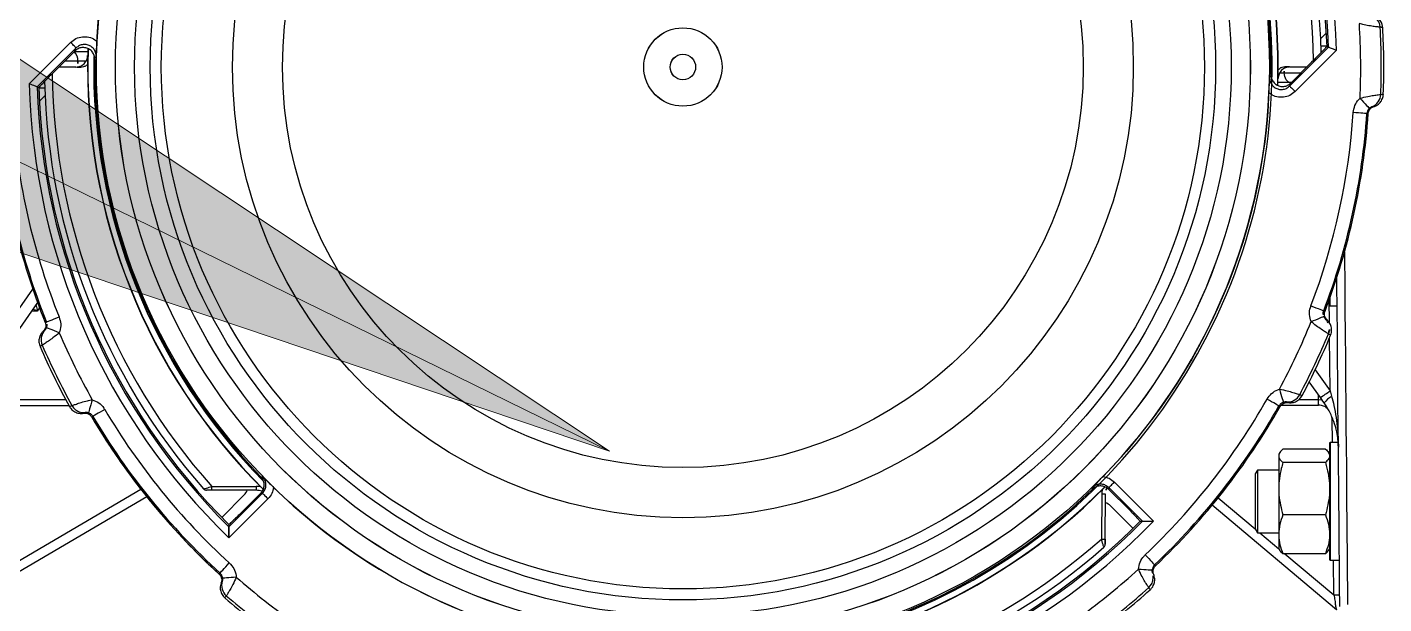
# Model space of a CAD drawing. Header units: millimetres. Extents: x 441156 to 441876, y 4514765 to 4515211.
# Drawn here: x 441241.0369 to 441241.4895, y 4514794.6014 to 4514794.7937 of the extents above; entities that cross this region are included whole.
import ezdxf

# ---------------------------------------------------------------- set-up
doc = ezdxf.new("R2010")
doc.units = ezdxf.units.MM
doc.layers.add('-LYNKA_PISCINA', color=7, linetype='Continuous', lineweight=18)
doc.layers.add('G-ANNO-TEXT', color=7, linetype='Continuous', lineweight=9)
doc.layers.add('05 ESQUEMAS HIDRAULICOS nuevos_dwg _6_', color=7, linetype='Continuous', lineweight=18, true_color=0x767676)

# ---------------------------------------------------------------- blocks, each defined once
blk = doc.blocks.new('05 ESQUEMAS HIDRAULICOS nuevos_dwg_A$C47CE04E0-1107655-01_ARQ_CUARTO DEPURADORA')
at = {"layer": '-LYNKA_PISCINA', "lineweight": 25}
for p, q in [((40.658, 66.464), (40.513, 66.319)), ((8.176, 65.472), (8.705, 66.001)), ((40.524, 65.991), (40.557, 65.991)), ((8.732, 65.591), (8.295, 65.591)), ((8.782, 65.743), (8.447, 65.743)), ((39.726, 65.591), (40.163, 65.591)), ((40.282, 65.711), (39.753, 65.181)), ((7.934, 65.191), (7.901, 65.191)), ((39.47, 65.438), (39.583, 65.439)), ((7.938, 65.051), (7.785, 65.051)), ((7.799, 64.718), (7.945, 64.864)), ((40.735, 59.063), (40.73, 59.649)), ((40.749, 59.702), (40.749, 59.499)), ((40.632, 55.838), (39.546, 55.838)), ((40.749, 56.005), (40.749, 53.005)), ((40.632, 55.497), (39.546, 55.497)), ((40.739, 55.705), (40.716, 55.744)), ((10.541, 54.626), (5.681, 51.78)), ((12.455, 54.1), (13.028, 54.673)), ((35.72, 53.817), (35.147, 54.39)), ((40.911, 51.741), (37.737, 54.405)), ((37.894, 54.597), (38.839, 53.804)), ((40.632, 54.163), (39.546, 54.163)), ((38.958, 53.705), (39.443, 53.297)), ((40.632, 53.171), (39.546, 53.171)), ((40.716, 53.265), (40.739, 53.305))]:
    blk.add_line(p, q, dxfattribs=at)
at = {"layer": '-LYNKA_PISCINA', "lineweight": 25, "flags": 128}
for points in [[(41.119, 60.866), (41.12, 60.717), (41.126, 60.056), (41.131, 59.408), (41.137, 58.776), (41.142, 58.161), (41.147, 57.564), (41.152, 56.987), (41.157, 56.431), (41.161, 55.899), (41.166, 55.39), (41.17, 54.907), (41.174, 54.45), (41.178, 54.021), (41.181, 53.621), (41.184, 53.25), (41.187, 52.911), (41.19, 52.602), (41.192, 52.326), (41.194, 52.083), (41.196, 51.874)], [(7.785, 65.068), (7.743, 65.084), (8.738, 66.079), (8.735, 66.082), (8.726, 66.091), (8.713, 66.104), (8.695, 66.122), (8.674, 66.143), (8.65, 66.167), (8.624, 66.193), (8.597, 66.22), (7.541, 65.164)], [(40.673, 66.115), (40.715, 66.098), (39.72, 65.104), (39.723, 65.1), (39.732, 65.091), (39.745, 65.078), (39.763, 65.06), (39.784, 65.039), (39.808, 65.015), (39.834, 64.989), (39.861, 64.962), (40.917, 66.018)], [(39.763, 65.191), (39.744, 65.191), (39.713, 65.196), (39.683, 65.21), (39.655, 65.233), (39.631, 65.264), (39.611, 65.301), (39.596, 65.344), (39.587, 65.391), (39.583, 65.439), (40.01, 65.439)], [(41.516, 64.789), (41.562, 64.74), (41.607, 64.692), (41.648, 64.648), (41.684, 64.609), (41.714, 64.578), (41.736, 64.554), (41.75, 64.539), (41.755, 64.534)], [(41.727, 64.4), (41.725, 64.4), (41.711, 64.4), (41.692, 64.402), (41.685, 64.402), (41.665, 64.403), (41.632, 64.406), (41.589, 64.409), (41.536, 64.412), (41.476, 64.416), (41.411, 64.421), (41.343, 64.425)], [(5.831, 60.042), (5.808, 57.324), (7.63, 59.927)], [(40.998, 51.827), (40.997, 51.988), (40.995, 52.184), (40.993, 52.414), (40.991, 52.678), (40.988, 52.976), (40.985, 53.305), (40.982, 53.666), (40.979, 54.058), (40.975, 54.48), (40.971, 54.929), (40.967, 55.407), (40.963, 55.91), (40.958, 56.438), (40.953, 56.99), (40.948, 57.564), (40.943, 58.158), (40.938, 58.772), (40.932, 59.403), (40.926, 60.05), (40.925, 60.222)], [(7.753, 59.581), (6.053, 57.154), (6.021, 57.108), (5.989, 57.062), (5.957, 57.016)], [(40.739, 59.674), (40.739, 59.509), (40.749, 59.499), (40.931, 59.499)], [(7.802, 59.448), (7.744, 59.367), (7.603, 59.367)], [(40.263, 59.495), (40.326, 59.471), (40.387, 59.448), (40.444, 59.426), (40.493, 59.407), (40.534, 59.392), (40.564, 59.38), (40.583, 59.373), (40.59, 59.371), (40.593, 59.37), (40.606, 59.364), (40.622, 59.358)], [(7.947, 59.073), (7.949, 59.074), (7.961, 59.079), (7.979, 59.086), (7.986, 59.089), (8.004, 59.096), (8.035, 59.108), (8.075, 59.125), (8.124, 59.144), (8.18, 59.167), (8.241, 59.191), (8.304, 59.216)], [(8.306, 58.813), (8.243, 58.838), (8.182, 58.861), (8.125, 58.883), (8.076, 58.902), (8.035, 58.918), (8.005, 58.93), (7.986, 58.937), (7.98, 58.939)], [(40.268, 59.092), (40.331, 59.118), (40.391, 59.142), (40.447, 59.165), (40.496, 59.185), (40.536, 59.202), (40.567, 59.214), (40.585, 59.221), (40.592, 59.224)], [(40.372, 57.865), (40.75, 57.324), (40.738, 58.683)], [(40.601, 57.016), (40.569, 57.062), (40.537, 57.108), (40.504, 57.154), (40.221, 57.559)], [(6.102, 57.225), (6.102, 57.166), (6.101, 57.109), (8.47, 57.109)], [(39.456, 57.368), (39.476, 57.303), (39.496, 57.241), (39.514, 57.183), (39.53, 57.133), (39.543, 57.091), (39.553, 57.06), (39.559, 57.041), (39.561, 57.034)], [(39.96, 57.109), (40.456, 57.109), (40.456, 57.166), (40.455, 57.225)], [(6.015, 57.099), (6.101, 57.109), (6.101, 56.96), (8.551, 56.96)], [(9.148, 57.104), (9.128, 57.039), (9.11, 56.976), (9.093, 56.918), (9.078, 56.867), (9.066, 56.825), (9.057, 56.794), (9.051, 56.775), (9.049, 56.768)], [(9.466, 56.856), (9.407, 56.822), (9.351, 56.788), (9.299, 56.758), (9.254, 56.731), (9.216, 56.709), (9.188, 56.692), (9.171, 56.682), (9.164, 56.678), (9.162, 56.677), (9.15, 56.67), (9.135, 56.661)], [(39.477, 56.926), (39.475, 56.926), (39.463, 56.933), (39.447, 56.942), (39.44, 56.946), (39.423, 56.956), (39.394, 56.972), (39.357, 56.993), (39.311, 57.02), (39.258, 57.049), (39.201, 57.082), (39.142, 57.115)], [(39.505, 56.96), (40.456, 56.96), (40.456, 57.109), (40.543, 57.099)], [(5.76, 56.663), (5.751, 56.612), (5.712, 52.085), (10.386, 54.822)], [(40.812, 56.005), (40.806, 56.612), (40.8, 56.646)], [(40.95, 56.005), (40.749, 56.005), (40.739, 55.995), (40.739, 53.015), (40.749, 53.005), (40.988, 53.005)], [(39.462, 55.744), (39.439, 55.705), (39.439, 55.668), (39.439, 54.83), (39.439, 53.667), (39.439, 53.305), (39.462, 53.265)], [(13.453, 55.138), (13.482, 55.138), (13.497, 55.138)], [(39.439, 55.305), (38.897, 55.305), (38.839, 55.205), (38.839, 53.805), (38.897, 53.705), (39.439, 53.705)], [(38.897, 55.305), (38.897, 54.928), (38.897, 53.705)], [(34.682, 54.815), (34.682, 54.844), (34.682, 54.859)], [(34.932, 54.798), (34.924, 54.745), (34.921, 54.689), (34.911, 53.545), (34.93, 53.545), (34.949, 53.545), (34.966, 53.545), (34.982, 53.545), (34.994, 53.544), (35.003, 53.544), (35.009, 53.544), (35.011, 53.544), (35.021, 54.688), (35.019, 54.688), (35.013, 54.688), (35.004, 54.688), (34.992, 54.688), (34.976, 54.688), (34.959, 54.688), (34.94, 54.688), (34.921, 54.689)], [(35.903, 53.998), (35.961, 53.998), (35.103, 54.856), (35.107, 54.86), (35.115, 54.868), (35.129, 54.882), (35.146, 54.899), (35.167, 54.921), (35.191, 54.945), (35.217, 54.971), (35.244, 54.998), (36.242, 54)], [(35.103, 54.856), (35.103, 54.839), (35.103, 54.812), (35.628, 54.287)], [(12.636, 53.917), (12.636, 53.859), (13.494, 54.717), (13.497, 54.713), (13.506, 54.705), (13.519, 54.691), (13.537, 54.674), (13.558, 54.653), (13.582, 54.629), (13.608, 54.603), (13.635, 54.576), (12.638, 53.578)], [(13.494, 54.717), (13.477, 54.717), (13.449, 54.717), (12.924, 54.192)], [(36.03, 53.142), (36.077, 53.093), (36.122, 53.045), (36.163, 53.001), (36.199, 52.963), (36.229, 52.931), (36.252, 52.908), (36.266, 52.893), (36.271, 52.888), (36.273, 52.886), (36.282, 52.875), (36.294, 52.863)], [(39.594, 53.171), (40.846, 52.12), (40.838, 53.005)], [(12.388, 52.654), (12.389, 52.655), (12.398, 52.666), (12.411, 52.68), (12.415, 52.685), (12.429, 52.7), (12.451, 52.724), (12.481, 52.756), (12.516, 52.795), (12.557, 52.84), (12.601, 52.888), (12.647, 52.938)], [(35.859, 52.777), (35.927, 52.772), (35.993, 52.768), (36.053, 52.765), (36.106, 52.761), (36.149, 52.759), (36.182, 52.757), (36.202, 52.756), (36.209, 52.755)], [(12.824, 52.576), (12.756, 52.57), (12.691, 52.565), (12.631, 52.56), (12.578, 52.556), (12.534, 52.553), (12.502, 52.55), (12.482, 52.549), (12.475, 52.548)]]:
    blk.add_lwpolyline(points, dxfattribs=at)
blk.add_lwpolyline([(13.329, 54.891), (13.329, 54.791), (12.199, 54.791), (12.199, 54.891)], close=True, dxfattribs=at)
at = {"layer": '-LYNKA_PISCINA', "lineweight": 25}
for radius in [14.974, 14.488, 14.487, 14, 14, 13.6, 13.6, 13.316, 11.5, 10.222, 1, 0.999, 0.326, 0.325]:
    blk.add_circle((24.229, 65.591), radius, dxfattribs=at)
for centre, radius, start, end in [((24.229, 65.591), 16.693, 1.4649, 46.0242), ((24.229, 65.591), 16.493, 1.7622, 45.3422), ((24.229, 65.591), 16.453, 1.8237, 45.2007), ((24.229, 65.591), 15.193, 358.2653, 45.1276), ((24.229, 65.591), 15.2, 358.2559, 45.1492), ((24.229, 65.591), 16.1, 0.5679, 41.6514), ((24.229, 65.591), 16.3, 1.258, 41.3375), ((24.229, 65.591), 14.975, 135.74, 177.4682), ((24.229, 65.591), 15.043, 270, 44.6172), ((24.229, 65.591), 15.013, 359.2592, 44.1282), ((41.681, 66.586), 0.35, 3.2574, 50.1442), ((24.229, 65.591), 17.306, 357.3445, 3.6555), ((24.229, 65.591), 17.83, 357.7377, 3.2623), ((24.229, 65.591), 17.896, 357.7781, 3.2219), ((8.529, 65.769), 0.255, 354.2355, 53.9806), ((24.229, 65.591), 15.2, 178.2542, 225.1431), ((24.229, 65.591), 15.193, 178.2665, 225.133), ((24.229, 65.591), 15.043, 178.959, 224.6172), ((24.229, 65.591), 15.013, 179.2592, 224.1282), ((24.229, 65.591), 16.693, 181.4649, 226.0242), ((24.229, 65.591), 16.3, 181.258, 221.3375), ((24.229, 65.591), 16.1, 180.5679, 221.6514), ((24.229, 65.591), 16.493, 181.7622, 225.3422), ((24.229, 65.591), 16.453, 181.8237, 225.2007), ((24.229, 65.591), 14.975, 315.74, 357.4682), ((41.696, 64.901), 0.35, 291.0454, 357.744), ((41.965, 62.272), 2.307, 92.4432, 93.5645), ((24.229, 65.591), 17.538, 184.896, 201.8183), ((24.229, 65.591), 17.504, 184.8973, 201.817), ((24.229, 65.591), 17.154, 184.8973, 201.817), ((24.229, 65.591), 17.154, 339.183, 356.1027), ((24.229, 65.591), 17.504, 339.183, 356.1027), ((24.229, 65.591), 17.538, 339.1817, 356.104), ((24.229, 65.591), 17.306, 331.6302, 337.9412), ((41.712, 61.161), 2.273, 241.7133, 242.8514), ((40.384, 58.915), 0.35, 24.4308, 44.2427), ((40.384, 58.915), 0.35, 337.5414, 24.4318), ((8.192, 58.634), 0.35, 136.7594, 203.4582), ((6.81, 60.884), 2.304, 298.157, 299.2797), ((24.229, 65.591), 17.306, 203.0588, 209.3698), ((24.229, 65.591), 17.83, 332.0234, 337.5481), ((24.229, 65.591), 17.896, 332.0639, 337.5076), ((24.229, 65.591), 17.896, 203.4924, 208.9361), ((24.229, 65.591), 17.83, 203.4519, 208.9766), ((39.667, 57.391), 0.35, 265.3309, 332.0295), ((34.712, 65.818), 10.422, 303.768, 305.4091), ((41.088, 56.663), 0.602, 119.7388, 144.0255), ((8.937, 57.123), 0.35, 208.9718, 255.8585), ((24.229, 65.591), 17.154, 210.6116, 227.5313), ((24.229, 65.591), 17.154, 313.4687, 330.3884), ((24.229, 65.591), 17.504, 313.4687, 330.3884), ((24.229, 65.591), 17.538, 313.4675, 330.3897), ((38.769, 54.908), 2.304, 66.728, 67.8507), ((8.937, 57.123), 0.35, 255.8597, 275.6716), ((9.863, 54.687), 2.27, 113.1404, 114.2803), ((24.229, 65.591), 17.538, 210.6103, 225), ((24.229, 65.591), 17.538, 210.6103, 227.5325), ((24.229, 65.591), 17.504, 210.6116, 227.5313), ((12.065, 54.891), 0.1, 221.3375, 270), ((12.781, 54.921), 0.35, 315, 338.2802), ((13.329, 54.291), 0.6, 78.9807, 90), ((13.329, 54.291), 0.5, 72.1279, 90), ((24.229, 65.591), 14.975, 225.74, 267.4682), ((24.229, 65.591), 15.193, 268.2461, 315.1115), ((24.229, 65.591), 15.013, 269.2592, 314.1282), ((24.229, 65.591), 15.2, 270, 315.1347), ((35.521, 54.683), 0.5, 160.6587, 179.5), ((34.899, 54.143), 0.35, 45, 70.0296), ((24.229, 65.591), 16.693, 271.4649, 316.0242), ((24.229, 65.591), 16.493, 271.7622, 315.3422), ((24.229, 65.591), 16.453, 271.8237, 315.2007), ((24.229, 65.591), 16.1, 270.5838, 311.5653), ((34.91, 53.411), 0.1, 311.2469, 359.5), ((24.229, 65.591), 17.538, 225, 227.5325), ((24.229, 65.591), 16.3, 271.2691, 311.2469), ((24.229, 65.591), 17.306, 305.9159, 312.2269), ((38.07, 54.023), 2.287, 216.0015, 217.1326), ((35.888, 52.567), 0.35, 358.7178, 18.5287), ((10.552, 53.811), 2.336, 323.8787, 324.9864), ((12.799, 52.365), 0.35, 162.4737, 229.1724), ((24.229, 65.591), 17.306, 228.7731, 235.0841), ((24.229, 65.591), 17.83, 306.3091, 311.8338), ((35.888, 52.567), 0.35, 311.8288, 358.7156), ((24.229, 65.591), 17.896, 229.2067, 234.6504), ((24.229, 65.591), 17.83, 229.1662, 234.6909), ((24.229, 65.591), 17.896, 306.3496, 311.7933)]:
    blk.add_arc(centre, radius, start, end, dxfattribs=at)
for centre, major_axis, ratio, start_param, end_param in [((23.798, 65.585), (15.015, 0.204), 0.999973, 3.117491, 3.127627), ((24.66, 65.597), (14.923, 0.203), 0.999973, 6.25902, 6.26647), ((40.75, 57.327), (-0.206, 0.726), 0.00092, 1.574218, 1.766303)]:
    blk.add_ellipse(centre, major_axis=major_axis, ratio=ratio, start_param=start_param, end_param=end_param, dxfattribs=at)
for points, knots in [([(42.097, 66.597), (42.094, 66.622), (42.086, 66.686), (42.039, 66.781), (41.956, 66.869), (41.883, 66.898), (41.846, 66.913)], [0, 0, 0, 0, 0.176968, 0.451307, 0.725659, 1, 1, 1, 1]), ([(42.03, 66.606), (42.024, 66.606), (42.01, 66.607), (41.918, 66.616), (41.785, 66.634), (41.637, 66.66), (41.54, 66.684), (41.499, 66.695)], [0, 0, 0, 0, 0.211641, 0.423272, 0.635141, 0.848504, 1, 1, 1, 1]), ([(42.097, 66.597), (42.087, 66.598), (42.07, 66.6), (42.047, 66.603), (42.036, 66.605), (42.03, 66.606)], [0, 0, 0, 0, 0.473733, 0.764643, 1, 1, 1, 1]), ([(8.597, 66.22), (8.641, 66.256), (8.728, 66.328), (8.896, 66.373), (9.066, 66.364), (9.191, 66.312), (9.252, 66.265), (9.269, 66.253)], [0, 0, 0, 0, 0.229331, 0.4586899, 0.6873425, 0.9151581, 1, 1, 1, 1]), ([(9.25, 65.861), (9.25, 65.863), (9.25, 65.898), (9.239, 65.967), (9.19, 66.057), (9.115, 66.126), (9.02, 66.166), (8.918, 66.172), (8.817, 66.144), (8.764, 66.101), (8.738, 66.079)], [0, 0, 0, 0, 0.005702, 0.148229, 0.289901, 0.43109, 0.572378, 0.714307, 0.856984, 1, 1, 1, 1]), ([(9.269, 66.253), (9.267, 66.219), (9.263, 66.127), (9.256, 65.994), (9.252, 65.905), (9.25, 65.862), (9.25, 65.861)], [0, 0, 0, 0, 0.227363, 0.620168, 0.997546, 1, 1, 1, 1]), ([(9.217, 65.785), (9.214, 65.819), (9.208, 65.887), (9.158, 65.978), (9.082, 66.047), (8.988, 66.087), (8.886, 66.093), (8.785, 66.067), (8.732, 66.023), (8.705, 66.001)], [0, 0, 0, 0, 0.142918, 0.2858535, 0.4283541, 0.5703406, 0.712118, 0.8540783, 1, 1, 1, 1]), ([(8.705, 66.001), (8.713, 66.019), (8.724, 66.045), (8.735, 66.071), (8.738, 66.079)], [0, 0, 0, 0, 0.682321, 1, 1, 1, 1]), ([(8.708, 65.991), (8.719, 65.991), (8.799, 65.991), (8.916, 65.991), (9.019, 65.991), (9.039, 65.991)], [0, 0, 0, 0, 0.118184, 0.832603, 1, 1, 1, 1]), ([(8.732, 65.591), (8.771, 65.596), (8.847, 65.604), (8.946, 65.671), (9.003, 65.753), (9.027, 65.828), (9.03, 65.866), (9.032, 65.885)], [0, 0, 0, 0, 0.255035, 0.507264, 0.75496, 0.880695, 1, 1, 1, 1]), ([(9.25, 65.861), (9.245, 65.85), (9.234, 65.825), (9.223, 65.799), (9.217, 65.785)], [0, 0, 0, 0, 0.445967, 1, 1, 1, 1]), ([(40.674, 66.122), (40.673, 66.12), (40.67, 66.114), (40.638, 66.078), (40.568, 66.003), (40.447, 65.877), (40.343, 65.772), (40.282, 65.711)], [0, 0, 0, 0, 0.085888, 0.232975, 0.416331, 0.661322, 1, 1, 1, 1]), ([(40.509, 66.132), (40.522, 66.132), (40.583, 66.132), (40.633, 66.132), (40.672, 66.133)], [0, 0, 0, 0, 0.218586, 1, 1, 1, 1]), ([(40.715, 66.098), (40.717, 66.097), (40.723, 66.095), (40.756, 66.082), (40.803, 66.063), (40.859, 66.041), (40.899, 66.025), (40.916, 66.018), (40.917, 66.018)], [0, 0, 0, 0, 0.198142, 0.396014, 0.601355, 0.823078, 0.99672, 1, 1, 1, 1]), ([(7.784, 65.06), (7.785, 65.062), (7.788, 65.068), (7.819, 65.104), (7.889, 65.18), (8.011, 65.306), (8.115, 65.411), (8.176, 65.472)], [0, 0, 0, 0, 0.085888, 0.232975, 0.416331, 0.661323, 1, 1, 1, 1]), ([(9.028, 65.66), (9.016, 65.649), (8.986, 65.621), (8.928, 65.594), (8.861, 65.577), (8.794, 65.576), (8.752, 65.586), (8.732, 65.591)], [0, 0, 0, 0, 0.155428, 0.379856, 0.596233, 0.80316, 1, 1, 1, 1]), ([(8.989, 65.746), (8.945, 65.745), (8.87, 65.745), (8.808, 65.744), (8.782, 65.743)], [0, 0, 0, 0, 0.578808, 1, 1, 1, 1]), ([(39.42, 65.514), (39.435, 65.528), (39.468, 65.559), (39.53, 65.589), (39.597, 65.605), (39.664, 65.607), (39.706, 65.596), (39.726, 65.591)], [0, 0, 0, 0, 0.189175, 0.404637, 0.612371, 0.811023, 1, 1, 1, 1]), ([(39.726, 65.591), (39.687, 65.587), (39.61, 65.578), (39.511, 65.511), (39.455, 65.429), (39.43, 65.355), (39.427, 65.316), (39.426, 65.297)], [0, 0, 0, 0, 0.255031, 0.507262, 0.754961, 0.880695, 1, 1, 1, 1]), ([(7.743, 65.084), (7.74, 65.085), (7.735, 65.087), (7.702, 65.1), (7.654, 65.119), (7.598, 65.142), (7.559, 65.157), (7.541, 65.164), (7.541, 65.164)], [0, 0, 0, 0, 0.1981427, 0.396014, 0.6013566, 0.8230779, 0.9967169, 1, 1, 1, 1]), ([(39.189, 64.93), (39.191, 64.963), (39.195, 65.055), (39.202, 65.188), (39.206, 65.277), (39.208, 65.321), (39.208, 65.321)], [0, 0, 0, 0, 0.227363, 0.620168, 0.997545, 1, 1, 1, 1]), ([(39.208, 65.321), (39.213, 65.332), (39.224, 65.358), (39.235, 65.383), (39.241, 65.397)], [0, 0, 0, 0, 0.445967, 1, 1, 1, 1]), ([(39.208, 65.321), (39.208, 65.32), (39.207, 65.285), (39.219, 65.215), (39.267, 65.125), (39.343, 65.056), (39.438, 65.016), (39.54, 65.011), (39.641, 65.038), (39.693, 65.082), (39.72, 65.104)], [0, 0, 0, 0, 0.005702, 0.148229, 0.2899, 0.431089, 0.572378, 0.714307, 0.856982, 1, 1, 1, 1]), ([(39.241, 65.397), (39.244, 65.363), (39.249, 65.295), (39.3, 65.205), (39.376, 65.135), (39.47, 65.095), (39.572, 65.089), (39.673, 65.116), (39.726, 65.159), (39.753, 65.181)], [0, 0, 0, 0, 0.142918, 0.285853, 0.428356, 0.570343, 0.712118, 0.854077, 1, 1, 1, 1]), ([(39.744, 65.191), (39.675, 65.191), (39.576, 65.191), (39.456, 65.191), (39.419, 65.191)], [0, 0, 0, 0, 0.696315, 1, 1, 1, 1]), ([(39.753, 65.181), (39.745, 65.164), (39.734, 65.138), (39.723, 65.112), (39.72, 65.104)], [0, 0, 0, 0, 0.682321, 1, 1, 1, 1]), ([(39.861, 64.962), (39.817, 64.926), (39.73, 64.854), (39.562, 64.809), (39.392, 64.819), (39.266, 64.87), (39.206, 64.917), (39.189, 64.93)], [0, 0, 0, 0, 0.229331, 0.458691, 0.687341, 0.915157, 1, 1, 1, 1]), ([(41.343, 64.425), (41.353, 64.487), (41.374, 64.609), (41.452, 64.727), (41.506, 64.78), (41.516, 64.789)], [0, 0, 0, 0, 0.449406, 0.89881, 1, 1, 1, 1]), ([(41.516, 64.789), (41.584, 64.807), (41.708, 64.839), (41.869, 64.866), (41.982, 64.881), (42.037, 64.887), (42.043, 64.887), (42.045, 64.887)], [0, 0, 0, 0, 0.25541, 0.459958, 0.680688, 0.886849, 1, 1, 1, 1]), ([(41.867, 64.577), (41.89, 64.586), (41.951, 64.609), (42.031, 64.678), (42.096, 64.78), (42.107, 64.858), (42.112, 64.897)], [0, 0, 0, 0, 0.177144, 0.451433, 0.725713, 1, 1, 1, 1]), ([(42.045, 64.887), (42.052, 64.888), (42.074, 64.892), (42.096, 64.895), (42.112, 64.897)], [0, 0, 0, 0, 0.292748, 1, 1, 1, 1]), ([(41.755, 64.534), (41.751, 64.53), (41.732, 64.511), (41.703, 64.468), (41.696, 64.424), (41.692, 64.402)], [0, 0, 0, 0, 0.101202, 0.550614, 1, 1, 1, 1]), ([(41.727, 64.4), (41.73, 64.422), (41.738, 64.466), (41.776, 64.524), (41.822, 64.56), (41.855, 64.572), (41.867, 64.577)], [0, 0, 0, 0, 0.28097, 0.561946, 0.84294, 1, 1, 1, 1]), ([(41.821, 64.575), (41.821, 64.574), (41.82, 64.574), (41.814, 64.572), (41.801, 64.566), (41.785, 64.557), (41.77, 64.546), (41.761, 64.539), (41.756, 64.535), (41.755, 64.534)], [0, 0, 0, 0, 0.151142, 0.413313, 0.653789, 0.827406, 0.905787, 0.984717, 1, 1, 1, 1]), ([(7.744, 59.367), (7.744, 59.368), (7.729, 59.374), (7.69, 59.39), (7.652, 59.399), (7.629, 59.405)], [0, 0, 0, 0, 0.010529, 0.397574, 1, 1, 1, 1]), ([(7.705, 59.513), (7.708, 59.513), (7.714, 59.511), (7.725, 59.469), (7.736, 59.419), (7.742, 59.38), (7.744, 59.368), (7.744, 59.367)], [0, 0, 0, 0, 0.238833, 0.51234, 0.849055, 0.995928, 1, 1, 1, 1]), ([(40.268, 59.092), (40.25, 59.151), (40.215, 59.27), (40.233, 59.411), (40.258, 59.482), (40.263, 59.495)], [0, 0, 0, 0, 0.449414, 0.898828, 1, 1, 1, 1]), ([(40.59, 59.371), (40.588, 59.366), (40.579, 59.34), (40.572, 59.289), (40.585, 59.246), (40.592, 59.224)], [0, 0, 0, 0, 0.101166, 0.550566, 1, 1, 1, 1]), ([(40.675, 59.138), (40.66, 59.155), (40.629, 59.189), (40.608, 59.254), (40.608, 59.313), (40.618, 59.346), (40.622, 59.358)], [0, 0, 0, 0, 0.2810128, 0.5620104, 0.8429937, 1, 1, 1, 1]), ([(7.947, 59.073), (7.953, 59.051), (7.966, 59.008), (7.956, 58.94), (7.931, 58.887), (7.907, 58.862), (7.898, 58.852)], [0, 0, 0, 0, 0.280969, 0.561943, 0.842936, 1, 1, 1, 1]), ([(7.937, 58.874), (7.938, 58.874), (7.938, 58.875), (7.943, 58.88), (7.952, 58.89), (7.963, 58.906), (7.972, 58.922), (7.977, 58.933), (7.979, 58.939), (7.98, 58.939)], [0, 0, 0, 0, 0.151142, 0.413313, 0.653786, 0.827405, 0.905789, 0.984718, 1, 1, 1, 1]), ([(7.98, 58.939), (7.981, 58.944), (7.991, 58.97), (7.998, 59.021), (7.985, 59.064), (7.979, 59.086)], [0, 0, 0, 0, 0.101196, 0.550613, 1, 1, 1, 1]), ([(8.304, 59.216), (8.321, 59.157), (8.356, 59.037), (8.336, 58.897), (8.311, 58.826), (8.306, 58.813)], [0, 0, 0, 0, 0.449405, 0.89881, 1, 1, 1, 1]), ([(40.708, 58.782), (40.702, 58.785), (40.69, 58.792), (40.611, 58.84), (40.499, 58.913), (40.377, 59.001), (40.3, 59.065), (40.268, 59.092)], [0, 0, 0, 0, 0.211641, 0.42327, 0.635141, 0.848504, 1, 1, 1, 1]), ([(40.592, 59.224), (40.592, 59.223), (40.595, 59.217), (40.598, 59.211), (40.603, 59.201), (40.607, 59.193), (40.616, 59.181), (40.624, 59.171), (40.632, 59.163), (40.635, 59.16), (40.635, 59.16), (40.635, 59.159)], [0, 0, 0, 0, 0.01501, 0.093236, 0.105081, 0.204879, 0.248697, 0.45071, 0.669448, 0.924411, 1, 1, 1, 1]), ([(40.764, 58.745), (40.772, 58.769), (40.793, 58.83), (40.792, 58.936), (40.755, 59.051), (40.702, 59.109), (40.675, 59.138)], [0, 0, 0, 0, 0.176968, 0.451305, 0.725657, 1, 1, 1, 1]), ([(7.898, 58.852), (7.88, 58.834), (7.836, 58.787), (7.793, 58.69), (7.779, 58.57), (7.804, 58.495), (7.816, 58.457)], [0, 0, 0, 0, 0.177143, 0.451435, 0.725712, 1, 1, 1, 1]), ([(8.306, 58.813), (8.252, 58.767), (8.155, 58.685), (8.021, 58.591), (7.926, 58.528), (7.879, 58.499), (7.873, 58.496), (7.871, 58.495)], [0, 0, 0, 0, 0.255408, 0.459957, 0.680688, 0.886849, 1, 1, 1, 1]), ([(40.764, 58.745), (40.755, 58.75), (40.741, 58.76), (40.722, 58.772), (40.712, 58.779), (40.708, 58.782)], [0, 0, 0, 0, 0.473733, 0.764643, 1, 1, 1, 1]), ([(7.871, 58.495), (7.866, 58.491), (7.848, 58.478), (7.829, 58.466), (7.816, 58.457)], [0, 0, 0, 0, 0.292748, 1, 1, 1, 1]), ([(39.142, 57.115), (39.178, 57.166), (39.25, 57.267), (39.372, 57.34), (39.443, 57.364), (39.456, 57.368)], [0, 0, 0, 0, 0.449403, 0.898809, 1, 1, 1, 1]), ([(39.456, 57.368), (39.525, 57.355), (39.65, 57.33), (39.808, 57.284), (39.916, 57.248), (39.968, 57.23), (39.974, 57.228), (39.976, 57.227)], [0, 0, 0, 0, 0.255407, 0.459957, 0.680687, 0.886849, 1, 1, 1, 1]), ([(39.68, 57.025), (39.705, 57.023), (39.77, 57.017), (39.872, 57.044), (39.974, 57.108), (40.018, 57.174), (40.04, 57.207)], [0, 0, 0, 0, 0.177144, 0.451432, 0.72571, 1, 1, 1, 1]), ([(39.976, 57.227), (39.982, 57.225), (40.004, 57.219), (40.025, 57.212), (40.04, 57.207)], [0, 0, 0, 0, 0.292748, 1, 1, 1, 1]), ([(40.79, 57.185), (40.81, 57.108), (40.884, 56.827), (40.944, 56.393), (40.961, 56.037), (40.963, 55.888), (40.963, 55.887)], [0, 0, 0, 0, 0.181363, 0.657526, 0.997703, 1, 1, 1, 1]), ([(8.567, 56.932), (8.577, 56.936), (8.593, 56.941), (8.614, 56.948), (8.625, 56.952), (8.631, 56.953)], [0, 0, 0, 0, 0.473733, 0.764643, 1, 1, 1, 1]), ([(8.567, 56.932), (8.58, 56.911), (8.615, 56.856), (8.699, 56.791), (8.811, 56.749), (8.89, 56.754), (8.93, 56.756)], [0, 0, 0, 0, 0.176969, 0.451306, 0.725659, 1, 1, 1, 1]), ([(8.631, 56.953), (8.637, 56.956), (8.649, 56.961), (8.736, 56.992), (8.864, 57.034), (9.008, 57.075), (9.107, 57.095), (9.148, 57.104)], [0, 0, 0, 0, 0.211641, 0.42327, 0.63514, 0.848502, 1, 1, 1, 1]), ([(9.148, 57.104), (9.205, 57.081), (9.32, 57.034), (9.418, 56.932), (9.458, 56.868), (9.466, 56.856)], [0, 0, 0, 0, 0.449413, 0.898827, 1, 1, 1, 1]), ([(39.561, 57.034), (39.556, 57.033), (39.53, 57.024), (39.486, 56.998), (39.46, 56.961), (39.447, 56.942)], [0, 0, 0, 0, 0.1011959, 0.5506067, 1, 1, 1, 1]), ([(39.477, 56.926), (39.49, 56.944), (39.516, 56.981), (39.575, 57.016), (39.632, 57.029), (39.667, 57.026), (39.68, 57.025)], [0, 0, 0, 0, 0.280972, 0.561943, 0.842929, 1, 1, 1, 1]), ([(39.638, 57.042), (39.638, 57.042), (39.637, 57.042), (39.63, 57.043), (39.616, 57.043), (39.598, 57.042), (39.579, 57.039), (39.568, 57.037), (39.562, 57.035), (39.561, 57.034)], [0, 0, 0, 0, 0.151141, 0.413311, 0.653781, 0.827394, 0.905777, 0.984717, 1, 1, 1, 1]), ([(40.701, 56.855), (40.681, 56.874), (40.633, 56.921), (40.544, 56.954), (40.481, 56.959), (40.456, 56.96)], [0, 0, 0, 0, 0.3006886, 0.7312812, 1, 1, 1, 1]), ([(40.963, 55.887), (40.963, 55.888), (40.961, 56.018), (40.938, 56.239), (40.851, 56.548), (40.743, 56.797), (40.644, 56.95), (40.601, 57.016)], [0, 0, 0, 0, 0.002174, 0.338534, 0.576532, 0.81404, 1, 1, 1, 1]), ([(8.93, 56.756), (8.952, 56.758), (8.998, 56.761), (9.062, 56.736), (9.108, 56.7), (9.128, 56.671), (9.135, 56.661)], [0, 0, 0, 0, 0.28101, 0.56201, 0.842992, 1, 1, 1, 1]), ([(9.049, 56.768), (9.048, 56.768), (9.042, 56.77), (9.035, 56.772), (9.023, 56.774), (9.015, 56.775), (9, 56.776), (8.987, 56.776), (8.976, 56.775), (8.972, 56.775), (8.971, 56.774), (8.971, 56.774)], [0, 0, 0, 0, 0.015015, 0.093239, 0.105084, 0.20488, 0.248699, 0.450711, 0.669447, 0.924412, 1, 1, 1, 1]), ([(9.164, 56.678), (9.162, 56.682), (9.147, 56.706), (9.112, 56.743), (9.07, 56.76), (9.049, 56.768)], [0, 0, 0, 0, 0.10117, 0.550571, 1, 1, 1, 1]), ([(39.546, 55.838), (39.516, 55.811), (39.456, 55.755), (39.445, 55.697), (39.439, 55.668)], [0, 0, 0, 0, 0.49546, 1, 1, 1, 1]), ([(40.632, 55.838), (40.665, 55.811), (40.702, 55.779), (40.712, 55.747), (40.713, 55.743)], [0, 0, 0, 0, 0.878835, 1, 1, 1, 1]), ([(39.439, 55.668), (39.439, 55.664), (39.44, 55.633), (39.463, 55.575), (39.518, 55.523), (39.546, 55.497)], [0, 0, 0, 0, 0.070099, 0.530789, 1, 1, 1, 1]), ([(39.546, 55.497), (39.532, 55.447), (39.494, 55.314), (39.45, 55.092), (39.442, 54.918), (39.439, 54.83)], [0, 0, 0, 0, 0.227401, 0.611226, 1, 1, 1, 1]), ([(40.739, 55.668), (40.739, 55.664), (40.738, 55.633), (40.714, 55.575), (40.659, 55.523), (40.632, 55.497)], [0, 0, 0, 0, 0.070099, 0.530789, 1, 1, 1, 1]), ([(40.632, 55.497), (40.645, 55.448), (40.683, 55.316), (40.728, 55.094), (40.735, 54.918), (40.739, 54.83)], [0, 0, 0, 0, 0.222628, 0.608801, 1, 1, 1, 1]), ([(13.449, 54.717), (13.471, 54.743), (13.514, 54.796), (13.541, 54.896), (13.535, 54.998), (13.501, 55.081), (13.466, 55.122), (13.453, 55.138)], [0, 0, 0, 0, 0.216852, 0.433709, 0.650426, 0.867085, 1, 1, 1, 1]), ([(13.494, 54.717), (13.515, 54.743), (13.559, 54.796), (13.586, 54.896), (13.58, 54.997), (13.546, 55.081), (13.51, 55.122), (13.497, 55.138)], [0, 0, 0, 0, 0.216641, 0.433168, 0.649523, 0.865888, 1, 1, 1, 1]), ([(13.497, 55.138), (13.497, 55.138), (13.528, 55.108), (13.592, 55.046), (13.688, 54.954), (13.754, 54.89), (13.778, 54.867)], [0, 0, 0, 0, 0.002448, 0.380304, 0.77226, 1, 1, 1, 1]), ([(34.682, 54.859), (34.682, 54.859), (34.712, 54.89), (34.774, 54.954), (34.866, 55.05), (34.93, 55.116), (34.954, 55.14)], [0, 0, 0, 0, 0.002449, 0.380303, 0.772259, 1, 1, 1, 1]), ([(34.954, 55.14), (35.007, 55.129), (35.116, 55.106), (35.201, 55.034), (35.244, 54.998)], [0, 0, 0, 0, 0.48894, 1, 1, 1, 1]), ([(11.99, 54.825), (11.992, 54.826), (11.995, 54.827), (12.02, 54.834), (12.064, 54.848), (12.128, 54.869), (12.177, 54.884), (12.199, 54.891)], [0, 0, 0, 0, 0.167518, 0.3284198, 0.533337, 0.7863664, 1, 1, 1, 1]), ([(12.199, 54.791), (12.185, 54.791), (12.154, 54.791), (12.114, 54.791), (12.085, 54.791), (12.068, 54.791), (12.066, 54.791), (12.065, 54.791)], [0, 0, 0, 0, 0.232126, 0.497886, 0.700022, 0.849718, 1, 1, 1, 1]), ([(13.778, 54.867), (13.767, 54.813), (13.743, 54.705), (13.672, 54.619), (13.635, 54.576)], [0, 0, 0, 0, 0.488945, 1, 1, 1, 1]), ([(35.103, 54.856), (35.077, 54.878), (35.025, 54.921), (34.924, 54.948), (34.823, 54.942), (34.739, 54.908), (34.698, 54.873), (34.682, 54.859)], [0, 0, 0, 0, 0.21664, 0.433165, 0.649525, 0.865887, 1, 1, 1, 1]), ([(35.103, 54.812), (35.077, 54.833), (35.024, 54.876), (34.924, 54.903), (34.822, 54.897), (34.739, 54.864), (34.698, 54.828), (34.682, 54.815)], [0, 0, 0, 0, 0.21685, 0.433705, 0.650426, 0.867081, 1, 1, 1, 1]), ([(39.439, 54.83), (39.44, 54.775), (39.446, 54.549), (39.503, 54.329), (39.546, 54.163)], [0, 0, 0, 0, 0.244997, 1, 1, 1, 1]), ([(40.739, 54.83), (40.738, 54.775), (40.732, 54.55), (40.675, 54.33), (40.632, 54.163)], [0, 0, 0, 0, 0.241232, 1, 1, 1, 1]), ([(12.924, 54.192), (12.893, 54.161), (12.829, 54.097), (12.742, 54.014), (12.676, 53.953), (12.64, 53.922), (12.634, 53.92), (12.632, 53.919)], [0, 0, 0, 0, 0.215742, 0.431482, 0.647291, 0.863236, 1, 1, 1, 1]), ([(35.628, 54.287), (35.659, 54.255), (35.723, 54.191), (35.806, 54.105), (35.867, 54.038), (35.898, 54.002), (35.9, 53.996), (35.901, 53.994)], [0, 0, 0, 0, 0.2157417, 0.4314843, 0.6472914, 0.8632365, 1, 1, 1, 1]), ([(39.546, 54.163), (39.516, 54.082), (39.456, 53.92), (39.445, 53.752), (39.439, 53.667)], [0, 0, 0, 0, 0.495456, 1, 1, 1, 1]), ([(40.632, 54.163), (40.662, 54.082), (40.722, 53.92), (40.733, 53.752), (40.739, 53.667)], [0, 0, 0, 0, 0.495456, 1, 1, 1, 1]), ([(12.636, 53.859), (12.636, 53.856), (12.636, 53.85), (12.636, 53.814), (12.637, 53.75), (12.637, 53.666), (12.638, 53.604), (12.638, 53.578), (12.638, 53.578)], [0, 0, 0, 0, 0.146474, 0.292158, 0.502595, 0.792476, 0.997597, 1, 1, 1, 1]), ([(35.961, 53.998), (35.964, 53.998), (35.97, 53.998), (36.006, 53.999), (36.07, 53.999), (36.154, 53.999), (36.216, 54), (36.242, 54), (36.242, 54)], [0, 0, 0, 0, 0.146473, 0.292159, 0.502593, 0.792474, 0.997597, 1, 1, 1, 1]), ([(34.976, 53.336), (34.975, 53.337), (34.974, 53.34), (34.967, 53.365), (34.953, 53.409), (34.933, 53.474), (34.918, 53.523), (34.911, 53.545)], [0, 0, 0, 0, 0.1666349, 0.3265561, 0.5309926, 0.7846061, 1, 1, 1, 1]), ([(35.011, 53.544), (35.011, 53.53), (35.01, 53.499), (35.01, 53.458), (35.01, 53.429), (35.01, 53.413), (35.01, 53.411), (35.01, 53.41)], [0, 0, 0, 0, 0.234344, 0.500862, 0.702356, 0.850883, 1, 1, 1, 1]), ([(39.439, 53.667), (39.439, 53.655), (39.44, 53.566), (39.463, 53.398), (39.518, 53.247), (39.546, 53.171)], [0, 0, 0, 0, 0.070099, 0.530788, 1, 1, 1, 1]), ([(40.739, 53.667), (40.739, 53.655), (40.738, 53.566), (40.714, 53.398), (40.659, 53.247), (40.632, 53.171)], [0, 0, 0, 0, 0.070099, 0.530788, 1, 1, 1, 1]), ([(35.859, 52.777), (35.869, 52.838), (35.889, 52.96), (35.967, 53.079), (36.02, 53.132), (36.03, 53.142)], [0, 0, 0, 0, 0.449414, 0.898828, 1, 1, 1, 1]), ([(39.546, 53.171), (39.513, 53.198), (39.475, 53.23), (39.466, 53.262), (39.464, 53.266)], [0, 0, 0, 0, 0.878842, 1, 1, 1, 1]), ([(40.632, 53.171), (40.665, 53.198), (40.702, 53.23), (40.712, 53.262), (40.713, 53.266)], [0, 0, 0, 0, 0.878842, 1, 1, 1, 1]), ([(12.388, 52.654), (12.403, 52.637), (12.433, 52.603), (12.454, 52.538), (12.454, 52.479), (12.443, 52.446), (12.439, 52.434)], [0, 0, 0, 0, 0.280967, 0.56194, 0.842933, 1, 1, 1, 1]), ([(12.475, 52.548), (12.474, 52.553), (12.472, 52.58), (12.456, 52.629), (12.426, 52.663), (12.411, 52.68)], [0, 0, 0, 0, 0.101203, 0.5506074, 1, 1, 1, 1]), ([(12.647, 52.938), (12.688, 52.892), (12.771, 52.799), (12.815, 52.664), (12.822, 52.589), (12.824, 52.576)], [0, 0, 0, 0, 0.449404, 0.898808, 1, 1, 1, 1]), ([(36.121, 52.306), (36.117, 52.312), (36.11, 52.323), (36.06, 52.4), (35.99, 52.515), (35.918, 52.647), (35.877, 52.739), (35.859, 52.777)], [0, 0, 0, 0, 0.211641, 0.423269, 0.635139, 0.848501, 1, 1, 1, 1]), ([(36.209, 52.755), (36.209, 52.754), (36.208, 52.748), (36.208, 52.741), (36.209, 52.729), (36.21, 52.721), (36.212, 52.706), (36.215, 52.693), (36.218, 52.682), (36.219, 52.679), (36.22, 52.678), (36.22, 52.678)], [0, 0, 0, 0, 0.01502, 0.093238, 0.105088, 0.204882, 0.248702, 0.450713, 0.669448, 0.924412, 1, 1, 1, 1]), ([(36.271, 52.888), (36.267, 52.884), (36.248, 52.865), (36.22, 52.822), (36.212, 52.777), (36.209, 52.755)], [0, 0, 0, 0, 0.10117, 0.550575, 1, 1, 1, 1]), ([(36.247, 52.642), (36.24, 52.663), (36.227, 52.707), (36.237, 52.775), (36.262, 52.828), (36.286, 52.853), (36.294, 52.863)], [0, 0, 0, 0, 0.281012, 0.562016, 0.842999, 1, 1, 1, 1]), ([(12.439, 52.434), (12.431, 52.41), (12.412, 52.348), (12.415, 52.242), (12.455, 52.128), (12.509, 52.071), (12.537, 52.042)], [0, 0, 0, 0, 0.177142, 0.451433, 0.725711, 1, 1, 1, 1]), ([(12.465, 52.471), (12.465, 52.471), (12.466, 52.472), (12.468, 52.478), (12.471, 52.492), (12.475, 52.51), (12.476, 52.529), (12.475, 52.54), (12.475, 52.547), (12.475, 52.548)], [0, 0, 0, 0, 0.1511427, 0.4133134, 0.6537885, 0.8274047, 0.9057921, 0.9847226, 1, 1, 1, 1]), ([(12.824, 52.576), (12.795, 52.511), (12.743, 52.395), (12.663, 52.252), (12.605, 52.154), (12.575, 52.108), (12.571, 52.102), (12.57, 52.101)], [0, 0, 0, 0, 0.255409, 0.459957, 0.680688, 0.886849, 1, 1, 1, 1]), ([(36.156, 52.248), (36.15, 52.257), (36.141, 52.272), (36.13, 52.291), (36.124, 52.301), (36.121, 52.306)], [0, 0, 0, 0, 0.473733, 0.764643, 1, 1, 1, 1]), ([(36.156, 52.248), (36.174, 52.267), (36.219, 52.313), (36.264, 52.409), (36.281, 52.528), (36.258, 52.604), (36.247, 52.642)], [0, 0, 0, 0, 0.17697, 0.451305, 0.725658, 1, 1, 1, 1]), ([(12.57, 52.101), (12.567, 52.095), (12.556, 52.075), (12.545, 52.056), (12.537, 52.042)], [0, 0, 0, 0, 0.292748, 1, 1, 1, 1]), ([(40.846, 52.12), (40.865, 52.121), (40.905, 52.121), (40.954, 52.121), (40.989, 52.121), (40.993, 52.121), (40.996, 52.12)], [0, 0, 0, 0, 0.249993, 0.500001, 0.749992, 1, 1, 1, 1]), ([(40.846, 52.12), (40.855, 52.074), (40.874, 51.982), (40.885, 51.874), (40.896, 51.805), (40.904, 51.768), (40.91, 51.746), (40.911, 51.743), (40.911, 51.741)], [0, 0, 0, 0, 0.282412, 0.556901, 0.694409, 0.812463, 0.91319, 1, 1, 1, 1])]:
    blk.add_open_spline(points, degree=3, knots=knots, dxfattribs=at)

msp = doc.modelspace()

# ---------------------------------------------------------------- hatches: boundary and pattern name
at = {"layer": 'G-ANNO-TEXT'}
msp.add_hatch(color=256, dxfattribs=at).paths.add_polyline_path([(441241.23116678, 4514794.65227386), (441240.97915606, 4514794.81975673), (441240.94439536, 4514794.74882472)])

# ---------------------------------------------------------------- linework, layer by layer
for p, q in [((441241.23116678, 4514794.65227386, -0.00000053), (441239.21585564, 4514795.63989034, -0.00000053)), ((441241.23116678, 4514794.65227386, -0.00000053), (441240.97915606, 4514794.81975673, -0.00000053)), ((441240.94439536, 4514794.74882472, -0.00000053), (441241.23116678, 4514794.65227386, -0.00000053))]:
    msp.add_line(p, q, dxfattribs=at)

# ---------------------------------------------------------------- block references
at = {"layer": '05 ESQUEMAS HIDRAULICOS nuevos_dwg _6_', "color": 7, "lineweight": 25, "xscale": 0.0130689895048916, "yscale": 0.0130689895048916, "zscale": 0.0130689895048916, "rotation": 0.007079741121755383}
msp.add_blockref('05 ESQUEMAS HIDRAULICOS nuevos_dwg_A$C47CE04E0-1107655-01_ARQ_CUARTO DEPURADORA', (441240.93911911, 4514793.9231774, -0.00000053), dxfattribs=at)

doc.saveas('drawing.dxf')
